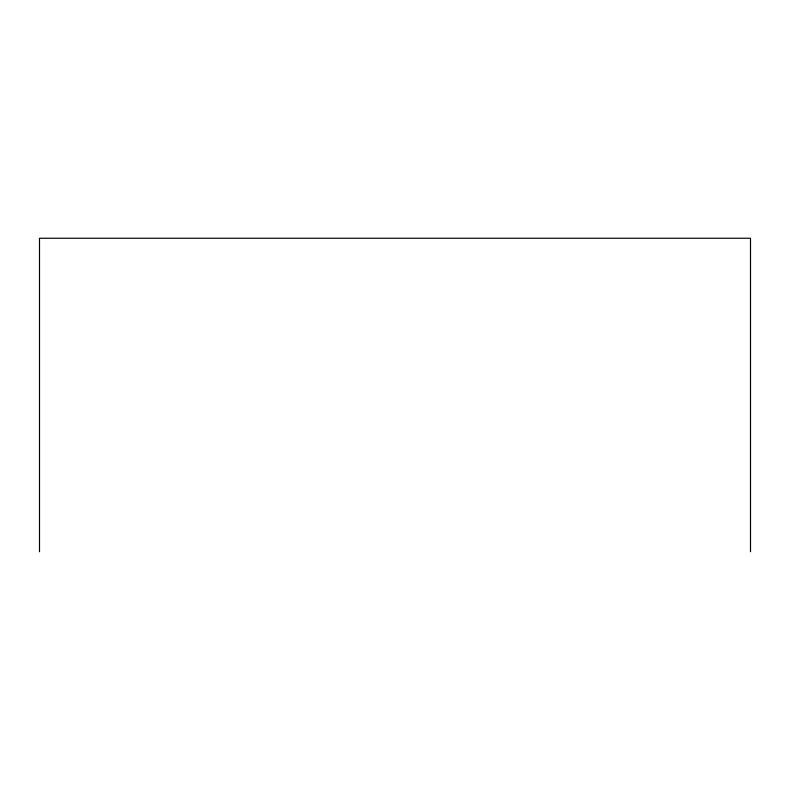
<?xml version="1.0" encoding="UTF-8"?>
<svg xmlns="http://www.w3.org/2000/svg" width="790" height="790" viewBox="0 0 790 790"><rect width="100%" height="100%" fill="white"/><g stroke="black" fill="none" stroke-linecap="round" stroke-linejoin="round"><path stroke-width="1.19" d="M750.5 551.746L750.5 238.254L39.5 238.254L39.5 551.746"/></g></svg>
